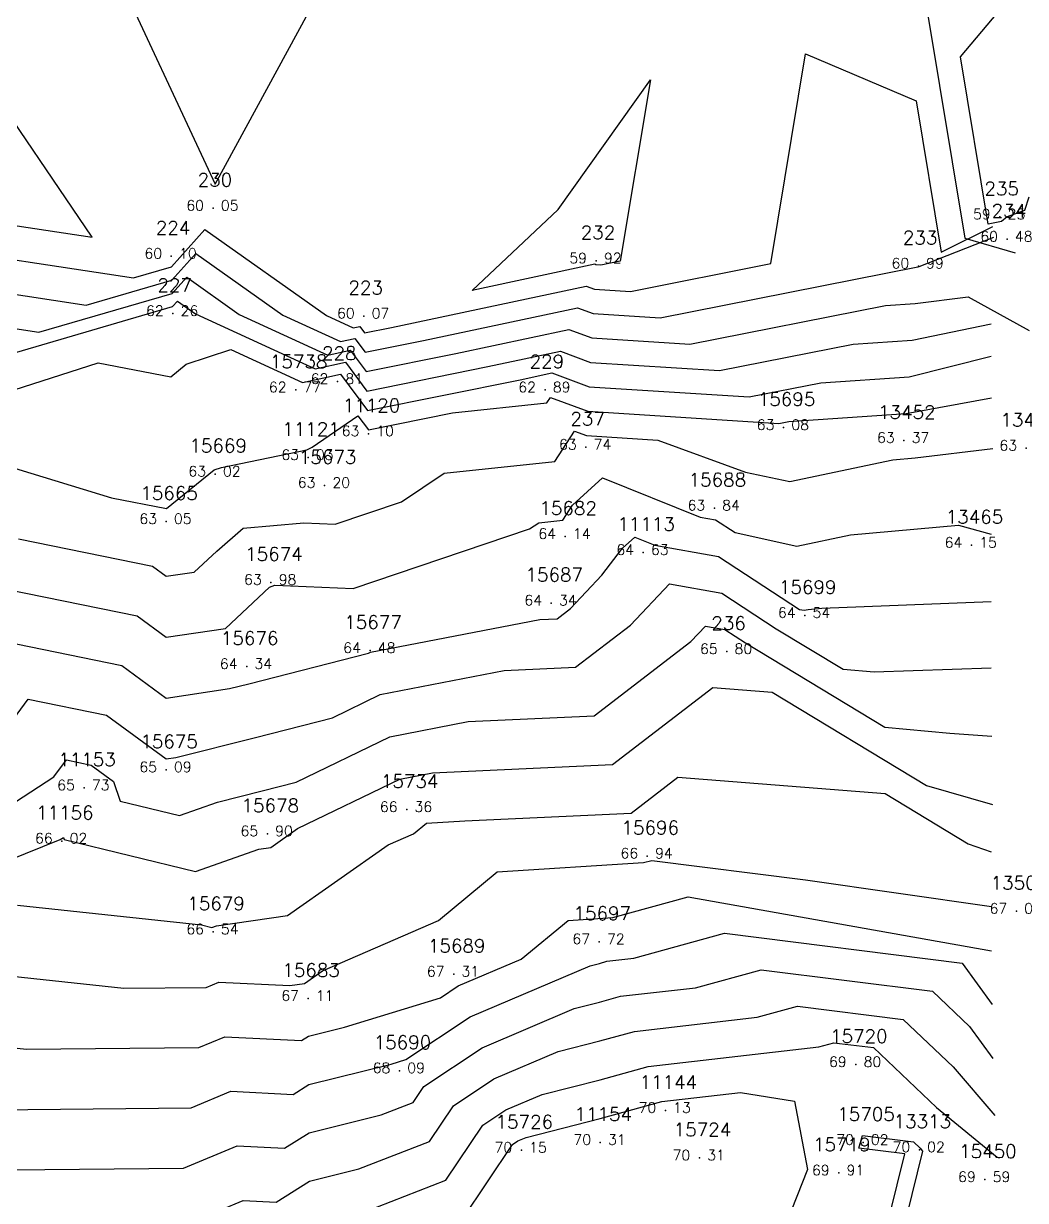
# Model space of a CAD drawing. Header units: millimetres. Extents: x 1412565 to 1412813, y 4931476 to 4931699.
# Drawn here: x 1412728.21 to 1412747.62, y 4931550.35 to 4931573.15 of the extents above; entities that cross this region are included whole.
import ezdxf
from ezdxf.enums import TextEntityAlignment as Align

# ---------------------------------------------------------------- set-up
doc = ezdxf.new("R2010")
doc.units = ezdxf.units.MM
for name, color, linetype in [('CIVIL', 50, 'Continuous'), ('CIVIL-DRAW', 80, 'Continuous'), ('CIVIL-NONAME', 130, 'Continuous'), ('CIVIL-TEXT', 240, 'Continuous'), ('CIVIL-Z', 50, 'Continuous'), ('Tcontours0', 7, 'Continuous'), ('Tcontours1', 7, 'Continuous'), ('Tcontours2', 7, 'Continuous')]:
    doc.layers.add(name, color=color, linetype=linetype)
doc.styles.add('CIVILCADMAIN', font='TXT.SHX')
doc.styles.get("Standard").update_dxf_attribs({"font": 'arial.ttf'})

# ---------------------------------------------------------------- blocks, each defined once
blk = doc.blocks.new('CIVIL-ZZ')
at = {"layer": 'CIVIL-DRAW'}
blk.add_point((0, 0), dxfattribs=at)
at = {"layer": 'CIVIL-NONAME'}
blk.add_attdef('NAME', text='', height=1.8, dxfattribs=at).set_placement((0, 2.1), align=Align.CENTER)
at = {"layer": 'CIVIL-TEXT', "flags": 8}
blk.add_attdef('TEXT', text='', height=2, dxfattribs=at).set_placement((0.2, -3.3), align=Align.CENTER)
at = {"layer": 'CIVIL-Z'}
blk.add_attdef('Z1', text='', height=1.6, dxfattribs=at).set_placement((-0.75, -0.225), align=Align.RIGHT)
blk.add_attdef('Z2', (0.75, -0.225), '', height=1.6, dxfattribs=at)

msp = doc.modelspace()

# ---------------------------------------------------------------- linework, layer by layer
at = {"layer": 'Tcontours0'}
for points, elevation in [([(1412745.457, 4931574.914), (1412746.439, 4931568.991), (1412747.417, 4931568.703)], 60), ([(1412729.836, 4931574.511), (1412731.917, 4931570.038), (1412734.32, 4931574.46)], 60), ([(1412708.97, 4931568.803), (1412709.627, 4931568.531), (1412711.452, 4931565.723), (1412712.283, 4931567.823), (1412712.282, 4931567.831), (1412713.602, 4931568.248), (1412719.813, 4931568.12), (1412720.193, 4931568.505), (1412720.514, 4931568.497), (1412721.46, 4931568.89), (1412724.521, 4931569.821), (1412725.383, 4931569.735), (1412725.729, 4931569.586), (1412729.537, 4931569.007), (1412727.37, 4931572.197), (1412725.429, 4931573.971), (1412724.82, 4931571.313), (1412725.21, 4931574.067)], 60), ([(1412736.9, 4931567.979), (1412738.563, 4931569.546), (1412740.349, 4931572.056), (1412739.767, 4931568.543), (1412739.392, 4931568.468), (1412739.296, 4931568.474), (1412739.273, 4931568.483), (1412736.9, 4931567.979)], 60), ([(1412727.53, 4931559.02), (1412728.298, 4931560.056), (1412729.813, 4931559.746), (1412730.97, 4931558.902), (1412731.157, 4931558.93), (1412732.699, 4931559.319), (1412734.191, 4931559.7), (1412735.116, 4931560.148), (1412737.515, 4931560.613), (1412738.902, 4931560.676), (1412739.967, 4931561.495), (1412740.722, 4931562.293), (1412741.732, 4931562.115), (1412742.789, 4931561.424), (1412744.083, 4931560.642), (1412744.685, 4931560.586), (1412746.952, 4931560.663)], 65), ([(1412736.708, 4931549.987), (1412737.678, 4931551.432), (1412737.781, 4931551.5), (1412737.943, 4931551.569), (1412739.378, 4931551.936), (1412740.571, 4931552.266), (1412742.094, 4931552.441), (1412743.142, 4931552.27), (1412743.393, 4931550.945), (1412742.677, 4931549.134)], 70), ([(1412744.826, 4931549.424), (1412745.276, 4931551.248), (1412744.385, 4931551.363), (1412744.457, 4931551.607), (1412745.448, 4931551.48), (1412745.573, 4931551.361), (1412745.619, 4931551.303), (1412745.095, 4931549.177)], 70)]:
    msp.add_lwpolyline(points, dxfattribs=dict(at, elevation=elevation))
at = {"layer": 'Tcontours1'}
for points, elevation in [([(1412726.419, 4931568.15), (1412729.421, 4931567.693), (1412731.083, 4931568.177), (1412731.545, 4931568.693), (1412733.229, 4931567.501), (1412734.345, 4931566.987), (1412734.627, 4931567.049), (1412734.828, 4931566.78), (1412735.958, 4931567.008), (1412738.94, 4931567.641), (1412739.243, 4931567.529), (1412740.541, 4931567.446), (1412745.528, 4931568.435), (1412745.539, 4931568.436), (1412745.559, 4931568.438), (1412747, 4931569.006)], 61), ([(1412727.588, 4931566.64), (1412731.096, 4931567.664), (1412731.192, 4931567.77), (1412731.539, 4931567.524), (1412733.856, 4931566.458), (1412734.441, 4931566.585), (1412734.857, 4931566.028), (1412737.202, 4931566.501), (1412738.607, 4931566.799), (1412739.191, 4931566.584), (1412741.689, 4931566.424), (1412744.279, 4931566.937), (1412745.421, 4931567.016), (1412746.953, 4931567.332)], 62), ([(1412727.246, 4931564.775), (1412729.911, 4931563.959), (1412730.978, 4931563.755), (1412731.898, 4931564.502), (1412732.045, 4931564.55), (1412733.692, 4931564.891), (1412733.798, 4931564.94), (1412734.683, 4931565.548), (1412734.887, 4931565.275), (1412736.519, 4931565.605), (1412738.344, 4931565.8), (1412738.412, 4931565.906), (1412739.139, 4931565.639), (1412742.838, 4931565.402), (1412743.03, 4931565.44), (1412745.304, 4931565.595), (1412746.957, 4931565.897)], 63), ([(1412726.816, 4931562.406), (1412730.406, 4931561.671), (1412730.97, 4931561.26), (1412732.119, 4931561.431), (1412732.974, 4931562.229), (1412733.077, 4931562.267), (1412734.59, 4931562.2), (1412738.006, 4931563.357), (1412738.187, 4931563.478), (1412738.656, 4931563.528), (1412738.84, 4931563.816), (1412739.424, 4931564.344), (1412741.311, 4931563.586), (1412741.61, 4931563.533), (1412741.99, 4931563.285), (1412743.188, 4931563.026), (1412744.226, 4931563.245), (1412746.318, 4931563.43), (1412746.953, 4931563.258)], 64), ([(1412723.845, 4931555.296), (1412728.915, 4931557.339), (1412728.98, 4931557.381), (1412728.993, 4931557.34), (1412731.541, 4931556.719), (1412732.766, 4931557.153), (1412732.995, 4931557.186), (1412733.517, 4931557.552), (1412735.494, 4931558.51), (1412736.129, 4931558.633), (1412739.618, 4931558.792), (1412741.56, 4931560.285), (1412742.707, 4931560.194), (1412745.697, 4931558.386), (1412746.975, 4931558.018)], 66), ([(1412709.039, 4931552.15), (1412709.677, 4931552.23), (1412711.771, 4931551.647), (1412713.423, 4931551.513), (1412716.37, 4931552.028), (1412717.292, 4931552.013), (1412717.565, 4931552.051), (1412718.141, 4931552.139), (1412721.591, 4931552.774), (1412723.008, 4931552.828), (1412723.417, 4931553.161), (1412727.2, 4931554.779), (1412730.149, 4931554.46), (1412731.746, 4931554.476), (1412731.989, 4931554.577), (1412733.365, 4931554.509), (1412733.648, 4931554.55), (1412734, 4931554.797), (1412736.243, 4931555.771), (1412737.385, 4931556.715), (1412740.218, 4931556.892), (1412740.375, 4931556.935), (1412743.354, 4931556.561), (1412746.957, 4931556.041)], 67), ([(1412718.55, 4931550.053), (1412720.982, 4931550.426), (1412722.415, 4931550.69), (1412723.003, 4931550.712), (1412724.171, 4931551.664), (1412725.415, 4931552.196), (1412726.384, 4931552.091), (1412731.455, 4931552.141), (1412732.226, 4931552.463), (1412733.428, 4931552.403), (1412733.732, 4931552.593), (1412735.327, 4931552.989), (1412735.611, 4931553.076), (1412736.858, 4931553.902), (1412739.186, 4931554.894), (1412739.362, 4931554.939), (1412739.509, 4931554.98), (1412740.029, 4931555.04), (1412741.787, 4931555.523), (1412746.388, 4931554.945), (1412746.97, 4931554.143)], 68), ([(1412731.164, 4931549.805), (1412732.462, 4931550.349), (1412733.1, 4931550.317), (1412733.745, 4931550.721), (1412734.703, 4931550.958), (1412736.071, 4931551.491), (1412736.533, 4931552.18), (1412737.32, 4931552.701), (1412738.565, 4931553.232), (1412739.37, 4931553.438), (1412740.04, 4931553.623), (1412742.418, 4931553.895), (1412743.2, 4931554.11), (1412745.245, 4931553.854), (1412746.212, 4931552.933), (1412747.021, 4931551.991)], 69)]:
    msp.add_lwpolyline(points, dxfattribs=dict(at, elevation=elevation))
at = {"layer": 'Tcontours2'}
for points, elevation in [([(1412746.356, 4931572.5), (1412747.596, 4931573.98)], 59.5), ([(1412726.074, 4931568.868), (1412730.337, 4931568.219), (1412731.076, 4931568.434), (1412731.721, 4931569.155), (1412734.074, 4931567.49), (1412734.59, 4931567.252), (1412734.72, 4931567.281), (1412734.813, 4931567.156), (1412735.335, 4931567.262), (1412739.107, 4931568.062), (1412739.27, 4931568.002), (1412739.966, 4931567.957), (1412742.682, 4931568.496), (1412743.357, 4931572.561), (1412745.499, 4931571.649), (1412745.985, 4931568.718), (1412746.982, 4931569.215)], 60.5), ([(1412747.679, 4931569.785), (1412747.596, 4931569.528), (1412747.261, 4931569.401), (1412747.148, 4931569.313), (1412746.893, 4931569.264), (1412746.356, 4931572.5)], 59.5), ([(1412726.764, 4931567.431), (1412728.504, 4931567.166), (1412731.089, 4931567.921), (1412731.368, 4931568.232), (1412732.384, 4931567.513), (1412734.101, 4931566.723), (1412734.534, 4931566.817), (1412734.842, 4931566.404), (1412736.58, 4931566.755), (1412738.773, 4931567.22), (1412739.217, 4931567.057), (1412741.115, 4931566.935), (1412744.903, 4931567.686), (1412745.48, 4931567.726), (1412746.503, 4931567.851), (1412747.688, 4931567.204)], 61.5), ([(1412727.298, 4931565.82), (1412729.656, 4931566.574), (1412731.061, 4931566.306), (1412731.359, 4931566.548), (1412732.22, 4931566.834), (1412733.612, 4931566.193), (1412734.348, 4931566.354), (1412734.872, 4931565.651), (1412737.825, 4931566.248), (1412738.44, 4931566.378), (1412739.165, 4931566.112), (1412742.264, 4931565.913), (1412743.654, 4931566.189), (1412745.362, 4931566.306), (1412746.953, 4931566.701)], 62.5), ([(1412728.112, 4931563.164), (1412730.703, 4931562.634), (1412730.97, 4931562.439), (1412731.514, 4931562.52), (1412731.952, 4931562.929), (1412732.46, 4931563.37), (1412733.64, 4931563.477), (1412734.246, 4931563.45), (1412735.527, 4931563.884), (1412736.355, 4931564.435), (1412738.5, 4931564.664), (1412738.877, 4931565.253), (1412739.113, 4931565.167), (1412740.493, 4931565.078), (1412742.189, 4931564.458), (1412743.048, 4931564.273), (1412745.047, 4931564.693), (1412745.478, 4931564.732), (1412746.984, 4931564.917)], 63.5), ([(1412727.557, 4931561.231), (1412730.11, 4931560.708), (1412730.97, 4931560.081), (1412732.197, 4931560.263), (1412732.571, 4931560.358), (1412734.892, 4931560.95), (1412734.928, 4931560.967), (1412738.208, 4931561.603), (1412738.544, 4931561.618), (1412738.803, 4931561.817), (1412739.412, 4931562.461), (1412739.809, 4931562.982), (1412740.048, 4931563.198), (1412740.437, 4931563.042), (1412741.671, 4931562.824), (1412743.24, 4931561.799), (1412743.329, 4931561.78), (1412743.406, 4931561.796), (1412743.671, 4931561.819), (1412746.95, 4931561.95)], 64.5), ([(1412728.05, 4931558.067), (1412728.797, 4931558.554), (1412729.039, 4931558.881), (1412729.516, 4931558.783), (1412729.951, 4931558.466), (1412730.079, 4931558.082), (1412731.227, 4931557.802), (1412731.962, 4931558.062), (1412732.827, 4931558.281), (1412733.491, 4931558.45), (1412735.305, 4931559.329), (1412736.822, 4931559.623), (1412739.26, 4931559.734), (1412741.131, 4931561.173), (1412741.415, 4931561.472), (1412741.793, 4931561.406), (1412742.19, 4931561.147), (1412744.89, 4931559.514), (1412746.147, 4931559.397), (1412746.963, 4931559.342)], 65.5), ([(1412728.093, 4931556.07), (1412731.655, 4931555.685), (1412731.855, 4931555.637), (1412731.946, 4931555.669), (1412733.322, 4931555.868), (1412735.273, 4931557.237), (1412735.764, 4931557.45), (1412736.014, 4931557.656), (1412736.755, 4931557.703), (1412739.975, 4931557.849), (1412740.884, 4931558.548), (1412744.898, 4931558.229), (1412746.504, 4931557.258), (1412746.95, 4931557.098)], 66.5), ([(1412726.308, 4931553.487), (1412728.266, 4931553.276), (1412731.6, 4931553.308), (1412732.107, 4931553.52), (1412733.592, 4931553.446), (1412733.725, 4931553.53), (1412734.424, 4931553.703), (1412736.284, 4931554.274), (1412736.628, 4931554.502), (1412737.847, 4931555.022), (1412738.757, 4931555.774), (1412739.622, 4931555.828), (1412741.081, 4931556.229), (1412746.957, 4931555.185)], 67.5), ([(1412723.001, 4931549.654), (1412724.47, 4931550.852), (1412724.541, 4931550.907), (1412724.554, 4931550.905), (1412724.577, 4931550.907), (1412731.309, 4931550.973), (1412732.344, 4931551.406), (1412733.264, 4931551.36), (1412733.739, 4931551.657), (1412735.135, 4931552.003), (1412735.752, 4931552.243), (1412735.96, 4931552.553), (1412737.089, 4931553.301), (1412738.875, 4931554.063), (1412739.366, 4931554.188), (1412739.774, 4931554.302), (1412741.224, 4931554.468), (1412742.494, 4931554.816), (1412745.816, 4931554.399), (1412746.532, 4931553.719), (1412746.983, 4931553.097)], 68.5), ([(1412734.27, 4931549.913), (1412736.389, 4931550.739), (1412737.105, 4931551.806), (1412737.55, 4931552.1), (1412738.254, 4931552.401), (1412739.374, 4931552.687), (1412740.305, 4931552.945), (1412743.613, 4931553.323), (1412743.906, 4931553.404), (1412744.673, 4931553.308), (1412745.893, 4931552.147), (1412747.067, 4931551.186)], 69.5)]:
    msp.add_lwpolyline(points, dxfattribs=dict(at, elevation=elevation))

# ---------------------------------------------------------------- block references
at = {"layer": 'CIVIL'}
ref = msp.add_blockref('CIVIL-ZZ', (1412731.88, 4931569.57, 60.05), dxfattribs=dict(at, xscale=0.2, yscale=0.2))
ref.add_attrib('Z2', '05', (1412732.03, 4931569.525), dxfattribs={"layer": 'CIVIL-Z', "height": 0.2, "style": 'CIVILCADMAIN'})
ref.add_attrib('Z1', '60', (1412731.36, 4931569.525), dxfattribs={"layer": 'CIVIL-Z', "height": 0.2, "style": 'CIVILCADMAIN'})
ref.add_attrib('NAME', '230', (1412731.58, 4931569.99), dxfattribs={"layer": 'CIVIL-NONAME', "height": 0.26, "style": 'CIVILCADMAIN'})
ref = msp.add_blockref('CIVIL-ZZ', (1412747.12, 4931569.4, 59.25), dxfattribs=dict(at, xscale=0.2, yscale=0.2))
ref.add_attrib('Z2', '25', (1412747.27, 4931569.355), dxfattribs={"layer": 'CIVIL-Z', "height": 0.2, "style": 'CIVILCADMAIN'})
ref.add_attrib('Z1', '59', (1412746.6, 4931569.355), dxfattribs={"layer": 'CIVIL-Z', "height": 0.2, "style": 'CIVILCADMAIN'})
ref.add_attrib('NAME', '235', (1412746.82, 4931569.82), dxfattribs={"layer": 'CIVIL-NONAME', "height": 0.26, "style": 'CIVILCADMAIN'})
ref = msp.add_blockref('CIVIL-ZZ', (1412747.26, 4931568.97, 60.48), dxfattribs=dict(at, xscale=0.2, yscale=0.2))
ref.add_attrib('Z2', '48', (1412747.41, 4931568.925), dxfattribs={"layer": 'CIVIL-Z', "height": 0.2, "style": 'CIVILCADMAIN'})
ref.add_attrib('Z1', '60', (1412746.74, 4931568.925), dxfattribs={"layer": 'CIVIL-Z', "height": 0.2, "style": 'CIVILCADMAIN'})
ref.add_attrib('NAME', '234', (1412746.96, 4931569.39), dxfattribs={"layer": 'CIVIL-NONAME', "height": 0.26, "style": 'CIVILCADMAIN'})
ref = msp.add_blockref('CIVIL-ZZ', (1412731.07, 4931568.64, 60.1), dxfattribs=dict(at, xscale=0.2, yscale=0.2))
ref.add_attrib('Z2', '10', (1412731.22, 4931568.595), dxfattribs={"layer": 'CIVIL-Z', "height": 0.2, "style": 'CIVILCADMAIN'})
ref.add_attrib('Z1', '60', (1412730.55, 4931568.595), dxfattribs={"layer": 'CIVIL-Z', "height": 0.2, "style": 'CIVILCADMAIN'})
ref.add_attrib('NAME', '224', (1412730.77, 4931569.06), dxfattribs={"layer": 'CIVIL-NONAME', "height": 0.26, "style": 'CIVILCADMAIN'})
ref = msp.add_blockref('CIVIL-ZZ', (1412739.3, 4931568.55, 59.92), dxfattribs=dict(at, xscale=0.2, yscale=0.2))
ref.add_attrib('Z2', '92', (1412739.45, 4931568.505), dxfattribs={"layer": 'CIVIL-Z', "height": 0.2, "style": 'CIVILCADMAIN'})
ref.add_attrib('Z1', '59', (1412738.78, 4931568.505), dxfattribs={"layer": 'CIVIL-Z', "height": 0.2, "style": 'CIVILCADMAIN'})
ref.add_attrib('NAME', '232', (1412739, 4931568.97), dxfattribs={"layer": 'CIVIL-NONAME', "height": 0.26, "style": 'CIVILCADMAIN'})
ref = msp.add_blockref('CIVIL-ZZ', (1412745.54, 4931568.45, 60.99), dxfattribs=dict(at, xscale=0.2, yscale=0.2))
ref.add_attrib('Z2', '99', (1412745.69, 4931568.405), dxfattribs={"layer": 'CIVIL-Z', "height": 0.2, "style": 'CIVILCADMAIN'})
ref.add_attrib('Z1', '60', (1412745.02, 4931568.405), dxfattribs={"layer": 'CIVIL-Z', "height": 0.2, "style": 'CIVILCADMAIN'})
ref.add_attrib('NAME', '233', (1412745.24, 4931568.87), dxfattribs={"layer": 'CIVIL-NONAME', "height": 0.26, "style": 'CIVILCADMAIN'})
ref = msp.add_blockref('CIVIL-ZZ', (1412731.1, 4931567.53, 62.26), dxfattribs=dict(at, xscale=0.2, yscale=0.2))
ref.add_attrib('Z2', '26', (1412731.25, 4931567.485), dxfattribs={"layer": 'CIVIL-Z', "height": 0.2, "style": 'CIVILCADMAIN'})
ref.add_attrib('Z1', '62', (1412730.58, 4931567.485), dxfattribs={"layer": 'CIVIL-Z', "height": 0.2, "style": 'CIVILCADMAIN'})
ref.add_attrib('NAME', '227', (1412730.8, 4931567.95), dxfattribs={"layer": 'CIVIL-NONAME', "height": 0.26, "style": 'CIVILCADMAIN'})
ref = msp.add_blockref('CIVIL-ZZ', (1412734.8, 4931567.48, 60.07), dxfattribs=dict(at, xscale=0.2, yscale=0.2))
ref.add_attrib('Z2', '07', (1412734.95, 4931567.435), dxfattribs={"layer": 'CIVIL-Z', "height": 0.2, "style": 'CIVILCADMAIN'})
ref.add_attrib('Z1', '60', (1412734.28, 4931567.435), dxfattribs={"layer": 'CIVIL-Z', "height": 0.2, "style": 'CIVILCADMAIN'})
ref.add_attrib('NAME', '223', (1412734.5, 4931567.9), dxfattribs={"layer": 'CIVIL-NONAME', "height": 0.26, "style": 'CIVILCADMAIN'})
ref = msp.add_blockref('CIVIL-ZZ', (1412734.29, 4931566.21, 62.81), dxfattribs=dict(at, xscale=0.2, yscale=0.2))
ref.add_attrib('Z2', '81', (1412734.44, 4931566.165), dxfattribs={"layer": 'CIVIL-Z', "height": 0.2, "style": 'CIVILCADMAIN'})
ref.add_attrib('Z1', '62', (1412733.77, 4931566.165), dxfattribs={"layer": 'CIVIL-Z', "height": 0.2, "style": 'CIVILCADMAIN'})
ref.add_attrib('NAME', '228', (1412733.99, 4931566.63), dxfattribs={"layer": 'CIVIL-NONAME', "height": 0.26, "style": 'CIVILCADMAIN'})
ref = msp.add_blockref('CIVIL-ZZ', (1412733.48, 4931566.05, 62.77), dxfattribs=dict(at, xscale=0.2, yscale=0.2))
ref.add_attrib('Z2', '77', (1412733.63, 4931566.005), dxfattribs={"layer": 'CIVIL-Z', "height": 0.2, "style": 'CIVILCADMAIN'})
ref.add_attrib('Z1', '62', (1412732.96, 4931566.005), dxfattribs={"layer": 'CIVIL-Z', "height": 0.2, "style": 'CIVILCADMAIN'})
ref.add_attrib('NAME', '15738', (1412732.98, 4931566.47), dxfattribs={"layer": 'CIVIL-NONAME', "height": 0.26, "style": 'CIVILCADMAIN'})
ref = msp.add_blockref('CIVIL-ZZ', (1412738.31, 4931566.05, 62.89), dxfattribs=dict(at, xscale=0.2, yscale=0.2))
ref.add_attrib('Z2', '89', (1412738.46, 4931566.005), dxfattribs={"layer": 'CIVIL-Z', "height": 0.2, "style": 'CIVILCADMAIN'})
ref.add_attrib('Z1', '62', (1412737.79, 4931566.005), dxfattribs={"layer": 'CIVIL-Z', "height": 0.2, "style": 'CIVILCADMAIN'})
ref.add_attrib('NAME', '229', (1412738.01, 4931566.47), dxfattribs={"layer": 'CIVIL-NONAME', "height": 0.26, "style": 'CIVILCADMAIN'})
ref = msp.add_blockref('CIVIL-ZZ', (1412742.93, 4931565.32, 63.08), dxfattribs=dict(at, xscale=0.2, yscale=0.2))
ref.add_attrib('Z2', '08', (1412743.08, 4931565.275), dxfattribs={"layer": 'CIVIL-Z', "height": 0.2, "style": 'CIVILCADMAIN'})
ref.add_attrib('Z1', '63', (1412742.41, 4931565.275), dxfattribs={"layer": 'CIVIL-Z', "height": 0.2, "style": 'CIVILCADMAIN'})
ref.add_attrib('NAME', '15695', (1412742.43, 4931565.74), dxfattribs={"layer": 'CIVIL-NONAME', "height": 0.26, "style": 'CIVILCADMAIN'})
ref = msp.add_blockref('CIVIL-ZZ', (1412734.89, 4931565.2, 63.1), dxfattribs=dict(at, xscale=0.2, yscale=0.2))
ref.add_attrib('Z2', '10', (1412735.04, 4931565.155), dxfattribs={"layer": 'CIVIL-Z', "height": 0.2, "style": 'CIVILCADMAIN'})
ref.add_attrib('Z1', '63', (1412734.37, 4931565.155), dxfattribs={"layer": 'CIVIL-Z', "height": 0.2, "style": 'CIVILCADMAIN'})
ref.add_attrib('NAME', '11120', (1412734.39, 4931565.62), dxfattribs={"layer": 'CIVIL-NONAME', "height": 0.26, "style": 'CIVILCADMAIN'})
ref = msp.add_blockref('CIVIL-ZZ', (1412745.26, 4931565.07, 63.37), dxfattribs=dict(at, xscale=0.2, yscale=0.2))
ref.add_attrib('Z2', '37', (1412745.41, 4931565.025), dxfattribs={"layer": 'CIVIL-Z', "height": 0.2, "style": 'CIVILCADMAIN'})
ref.add_attrib('Z1', '63', (1412744.74, 4931565.025), dxfattribs={"layer": 'CIVIL-Z', "height": 0.2, "style": 'CIVILCADMAIN'})
ref.add_attrib('NAME', '13452', (1412744.76, 4931565.49), dxfattribs={"layer": 'CIVIL-NONAME', "height": 0.26, "style": 'CIVILCADMAIN'})
ref = msp.add_blockref('CIVIL-ZZ', (1412739.1, 4931564.94, 63.74), dxfattribs=dict(at, xscale=0.2, yscale=0.2))
ref.add_attrib('Z2', '74', (1412739.25, 4931564.895), dxfattribs={"layer": 'CIVIL-Z', "height": 0.2, "style": 'CIVILCADMAIN'})
ref.add_attrib('Z1', '63', (1412738.58, 4931564.895), dxfattribs={"layer": 'CIVIL-Z', "height": 0.2, "style": 'CIVILCADMAIN'})
ref.add_attrib('NAME', '237', (1412738.8, 4931565.36), dxfattribs={"layer": 'CIVIL-NONAME', "height": 0.26, "style": 'CIVILCADMAIN'})
ref = msp.add_blockref('CIVIL-ZZ', (1412747.63, 4931564.92, 63.44), dxfattribs=dict(at, xscale=0.2, yscale=0.2))
ref.add_attrib('Z2', '44', (1412747.78, 4931564.875), dxfattribs={"layer": 'CIVIL-Z', "height": 0.2, "style": 'CIVILCADMAIN'})
ref.add_attrib('Z1', '63', (1412747.11, 4931564.875), dxfattribs={"layer": 'CIVIL-Z', "height": 0.2, "style": 'CIVILCADMAIN'})
ref.add_attrib('NAME', '13466', (1412747.13, 4931565.34), dxfattribs={"layer": 'CIVIL-NONAME', "height": 0.26, "style": 'CIVILCADMAIN'})
ref = msp.add_blockref('CIVIL-ZZ', (1412733.72, 4931564.74, 63.03), dxfattribs=dict(at, xscale=0.2, yscale=0.2))
ref.add_attrib('Z2', '03', (1412733.87, 4931564.695), dxfattribs={"layer": 'CIVIL-Z', "height": 0.2, "style": 'CIVILCADMAIN'})
ref.add_attrib('Z1', '63', (1412733.2, 4931564.695), dxfattribs={"layer": 'CIVIL-Z', "height": 0.2, "style": 'CIVILCADMAIN'})
ref.add_attrib('NAME', '11121', (1412733.22, 4931565.16), dxfattribs={"layer": 'CIVIL-NONAME', "height": 0.26, "style": 'CIVILCADMAIN'})
ref = msp.add_blockref('CIVIL-ZZ', (1412731.92, 4931564.42, 63.02), dxfattribs=dict(at, xscale=0.2, yscale=0.2))
ref.add_attrib('Z2', '02', (1412732.07, 4931564.375), dxfattribs={"layer": 'CIVIL-Z', "height": 0.2, "style": 'CIVILCADMAIN'})
ref.add_attrib('Z1', '63', (1412731.4, 4931564.375), dxfattribs={"layer": 'CIVIL-Z', "height": 0.2, "style": 'CIVILCADMAIN'})
ref.add_attrib('NAME', '15669', (1412731.42, 4931564.84), dxfattribs={"layer": 'CIVIL-NONAME', "height": 0.26, "style": 'CIVILCADMAIN'})
ref = msp.add_blockref('CIVIL-ZZ', (1412734.04, 4931564.2, 63.2), dxfattribs=dict(at, xscale=0.2, yscale=0.2))
ref.add_attrib('Z2', '20', (1412734.19, 4931564.155), dxfattribs={"layer": 'CIVIL-Z', "height": 0.2, "style": 'CIVILCADMAIN'})
ref.add_attrib('Z1', '63', (1412733.52, 4931564.155), dxfattribs={"layer": 'CIVIL-Z', "height": 0.2, "style": 'CIVILCADMAIN'})
ref.add_attrib('NAME', '15673', (1412733.54, 4931564.62), dxfattribs={"layer": 'CIVIL-NONAME', "height": 0.26, "style": 'CIVILCADMAIN'})
ref = msp.add_blockref('CIVIL-ZZ', (1412741.59, 4931563.76, 63.84), dxfattribs=dict(at, xscale=0.2, yscale=0.2))
ref.add_attrib('Z2', '84', (1412741.74, 4931563.715), dxfattribs={"layer": 'CIVIL-Z', "height": 0.2, "style": 'CIVILCADMAIN'})
ref.add_attrib('Z1', '63', (1412741.07, 4931563.715), dxfattribs={"layer": 'CIVIL-Z', "height": 0.2, "style": 'CIVILCADMAIN'})
ref.add_attrib('NAME', '15688', (1412741.09, 4931564.18), dxfattribs={"layer": 'CIVIL-NONAME', "height": 0.26, "style": 'CIVILCADMAIN'})
ref = msp.add_blockref('CIVIL-ZZ', (1412730.97, 4931563.5, 63.05), dxfattribs=dict(at, xscale=0.2, yscale=0.2))
ref.add_attrib('Z2', '05', (1412731.12, 4931563.455), dxfattribs={"layer": 'CIVIL-Z', "height": 0.2, "style": 'CIVILCADMAIN'})
ref.add_attrib('Z1', '63', (1412730.45, 4931563.455), dxfattribs={"layer": 'CIVIL-Z', "height": 0.2, "style": 'CIVILCADMAIN'})
ref.add_attrib('NAME', '15665', (1412730.47, 4931563.92), dxfattribs={"layer": 'CIVIL-NONAME', "height": 0.26, "style": 'CIVILCADMAIN'})
ref = msp.add_blockref('CIVIL-ZZ', (1412738.7, 4931563.21, 64.14), dxfattribs=dict(at, xscale=0.2, yscale=0.2))
ref.add_attrib('Z2', '14', (1412738.85, 4931563.165), dxfattribs={"layer": 'CIVIL-Z', "height": 0.2, "style": 'CIVILCADMAIN'})
ref.add_attrib('Z1', '64', (1412738.18, 4931563.165), dxfattribs={"layer": 'CIVIL-Z', "height": 0.2, "style": 'CIVILCADMAIN'})
ref.add_attrib('NAME', '15682', (1412738.2, 4931563.63), dxfattribs={"layer": 'CIVIL-NONAME', "height": 0.26, "style": 'CIVILCADMAIN'})
ref = msp.add_blockref('CIVIL-ZZ', (1412746.57, 4931563.04, 64.15), dxfattribs=dict(at, xscale=0.2, yscale=0.2))
ref.add_attrib('Z2', '15', (1412746.72, 4931562.995), dxfattribs={"layer": 'CIVIL-Z', "height": 0.2, "style": 'CIVILCADMAIN'})
ref.add_attrib('Z1', '64', (1412746.05, 4931562.995), dxfattribs={"layer": 'CIVIL-Z', "height": 0.2, "style": 'CIVILCADMAIN'})
ref.add_attrib('NAME', '13465', (1412746.07, 4931563.46), dxfattribs={"layer": 'CIVIL-NONAME', "height": 0.26, "style": 'CIVILCADMAIN'})
ref = msp.add_blockref('CIVIL-ZZ', (1412740.21, 4931562.9, 64.63), dxfattribs=dict(at, xscale=0.2, yscale=0.2))
ref.add_attrib('Z2', '63', (1412740.36, 4931562.855), dxfattribs={"layer": 'CIVIL-Z', "height": 0.2, "style": 'CIVILCADMAIN'})
ref.add_attrib('Z1', '64', (1412739.69, 4931562.855), dxfattribs={"layer": 'CIVIL-Z', "height": 0.2, "style": 'CIVILCADMAIN'})
ref.add_attrib('NAME', '11113', (1412739.71, 4931563.32), dxfattribs={"layer": 'CIVIL-NONAME', "height": 0.26, "style": 'CIVILCADMAIN'})
ref = msp.add_blockref('CIVIL-ZZ', (1412733, 4931562.32, 63.98), dxfattribs=dict(at, xscale=0.2, yscale=0.2))
ref.add_attrib('Z2', '98', (1412733.15, 4931562.275), dxfattribs={"layer": 'CIVIL-Z', "height": 0.2, "style": 'CIVILCADMAIN'})
ref.add_attrib('Z1', '63', (1412732.48, 4931562.275), dxfattribs={"layer": 'CIVIL-Z', "height": 0.2, "style": 'CIVILCADMAIN'})
ref.add_attrib('NAME', '15674', (1412732.5, 4931562.74), dxfattribs={"layer": 'CIVIL-NONAME', "height": 0.26, "style": 'CIVILCADMAIN'})
ref = msp.add_blockref('CIVIL-ZZ', (1412738.43, 4931561.92, 64.34), dxfattribs=dict(at, xscale=0.2, yscale=0.2))
ref.add_attrib('Z2', '34', (1412738.58, 4931561.875), dxfattribs={"layer": 'CIVIL-Z', "height": 0.2, "style": 'CIVILCADMAIN'})
ref.add_attrib('Z1', '64', (1412737.91, 4931561.875), dxfattribs={"layer": 'CIVIL-Z', "height": 0.2, "style": 'CIVILCADMAIN'})
ref.add_attrib('NAME', '15687', (1412737.93, 4931562.34), dxfattribs={"layer": 'CIVIL-NONAME', "height": 0.26, "style": 'CIVILCADMAIN'})
ref = msp.add_blockref('CIVIL-ZZ', (1412743.34, 4931561.68, 64.54), dxfattribs=dict(at, xscale=0.2, yscale=0.2))
ref.add_attrib('Z2', '54', (1412743.49, 4931561.635), dxfattribs={"layer": 'CIVIL-Z', "height": 0.2, "style": 'CIVILCADMAIN'})
ref.add_attrib('Z1', '64', (1412742.82, 4931561.635), dxfattribs={"layer": 'CIVIL-Z', "height": 0.2, "style": 'CIVILCADMAIN'})
ref.add_attrib('NAME', '15699', (1412742.84, 4931562.1), dxfattribs={"layer": 'CIVIL-NONAME', "height": 0.26, "style": 'CIVILCADMAIN'})
ref = msp.add_blockref('CIVIL-ZZ', (1412734.92, 4931561, 64.48), dxfattribs=dict(at, xscale=0.2, yscale=0.2))
ref.add_attrib('Z2', '48', (1412735.07, 4931560.955), dxfattribs={"layer": 'CIVIL-Z', "height": 0.2, "style": 'CIVILCADMAIN'})
ref.add_attrib('Z1', '64', (1412734.4, 4931560.955), dxfattribs={"layer": 'CIVIL-Z', "height": 0.2, "style": 'CIVILCADMAIN'})
ref.add_attrib('NAME', '15677', (1412734.42, 4931561.42), dxfattribs={"layer": 'CIVIL-NONAME', "height": 0.26, "style": 'CIVILCADMAIN'})
ref = msp.add_blockref('CIVIL-ZZ', (1412741.83, 4931560.98, 65.8), dxfattribs=dict(at, xscale=0.2, yscale=0.2))
ref.add_attrib('Z2', '80', (1412741.98, 4931560.935), dxfattribs={"layer": 'CIVIL-Z', "height": 0.2, "style": 'CIVILCADMAIN'})
ref.add_attrib('Z1', '65', (1412741.31, 4931560.935), dxfattribs={"layer": 'CIVIL-Z', "height": 0.2, "style": 'CIVILCADMAIN'})
ref.add_attrib('NAME', '236', (1412741.53, 4931561.4), dxfattribs={"layer": 'CIVIL-NONAME', "height": 0.26, "style": 'CIVILCADMAIN'})
ref = msp.add_blockref('CIVIL-ZZ', (1412732.53, 4931560.69, 64.34), dxfattribs=dict(at, xscale=0.2, yscale=0.2))
ref.add_attrib('Z2', '34', (1412732.68, 4931560.645), dxfattribs={"layer": 'CIVIL-Z', "height": 0.2, "style": 'CIVILCADMAIN'})
ref.add_attrib('Z1', '64', (1412732.01, 4931560.645), dxfattribs={"layer": 'CIVIL-Z', "height": 0.2, "style": 'CIVILCADMAIN'})
ref.add_attrib('NAME', '15676', (1412732.03, 4931561.11), dxfattribs={"layer": 'CIVIL-NONAME', "height": 0.26, "style": 'CIVILCADMAIN'})
ref = msp.add_blockref('CIVIL-ZZ', (1412730.97, 4931558.69, 65.09), dxfattribs=dict(at, xscale=0.2, yscale=0.2))
ref.add_attrib('Z2', '09', (1412731.12, 4931558.645), dxfattribs={"layer": 'CIVIL-Z', "height": 0.2, "style": 'CIVILCADMAIN'})
ref.add_attrib('Z1', '65', (1412730.45, 4931558.645), dxfattribs={"layer": 'CIVIL-Z', "height": 0.2, "style": 'CIVILCADMAIN'})
ref.add_attrib('NAME', '15675', (1412730.47, 4931559.11), dxfattribs={"layer": 'CIVIL-NONAME', "height": 0.26, "style": 'CIVILCADMAIN'})
ref = msp.add_blockref('CIVIL-ZZ', (1412729.38, 4931558.34, 65.73), dxfattribs=dict(at, xscale=0.2, yscale=0.2))
ref.add_attrib('Z2', '73', (1412729.53, 4931558.295), dxfattribs={"layer": 'CIVIL-Z', "height": 0.2, "style": 'CIVILCADMAIN'})
ref.add_attrib('Z1', '65', (1412728.86, 4931558.295), dxfattribs={"layer": 'CIVIL-Z', "height": 0.2, "style": 'CIVILCADMAIN'})
ref.add_attrib('NAME', '11153', (1412728.88, 4931558.76), dxfattribs={"layer": 'CIVIL-NONAME', "height": 0.26, "style": 'CIVILCADMAIN'})
ref = msp.add_blockref('CIVIL-ZZ', (1412735.63, 4931557.92, 66.36), dxfattribs=dict(at, xscale=0.2, yscale=0.2))
ref.add_attrib('Z2', '36', (1412735.78, 4931557.875), dxfattribs={"layer": 'CIVIL-Z', "height": 0.2, "style": 'CIVILCADMAIN'})
ref.add_attrib('Z1', '66', (1412735.11, 4931557.875), dxfattribs={"layer": 'CIVIL-Z', "height": 0.2, "style": 'CIVILCADMAIN'})
ref.add_attrib('NAME', '15734', (1412735.13, 4931558.34), dxfattribs={"layer": 'CIVIL-NONAME', "height": 0.26, "style": 'CIVILCADMAIN'})
ref = msp.add_blockref('CIVIL-ZZ', (1412728.95, 4931557.31, 66.02), dxfattribs=dict(at, xscale=0.2, yscale=0.2))
ref.add_attrib('Z2', '02', (1412729.1, 4931557.265), dxfattribs={"layer": 'CIVIL-Z', "height": 0.2, "style": 'CIVILCADMAIN'})
ref.add_attrib('Z1', '66', (1412728.43, 4931557.265), dxfattribs={"layer": 'CIVIL-Z', "height": 0.2, "style": 'CIVILCADMAIN'})
ref.add_attrib('NAME', '11156', (1412728.45, 4931557.73), dxfattribs={"layer": 'CIVIL-NONAME', "height": 0.26, "style": 'CIVILCADMAIN'})
ref = msp.add_blockref('CIVIL-ZZ', (1412732.93, 4931557.45, 65.9), dxfattribs=dict(at, xscale=0.2, yscale=0.2))
ref.add_attrib('Z2', '90', (1412733.08, 4931557.405), dxfattribs={"layer": 'CIVIL-Z', "height": 0.2, "style": 'CIVILCADMAIN'})
ref.add_attrib('Z1', '65', (1412732.41, 4931557.405), dxfattribs={"layer": 'CIVIL-Z', "height": 0.2, "style": 'CIVILCADMAIN'})
ref.add_attrib('NAME', '15678', (1412732.43, 4931557.87), dxfattribs={"layer": 'CIVIL-NONAME', "height": 0.26, "style": 'CIVILCADMAIN'})
ref = msp.add_blockref('CIVIL-ZZ', (1412740.29, 4931557.02, 66.94), dxfattribs=dict(at, xscale=0.2, yscale=0.2))
ref.add_attrib('Z2', '94', (1412740.44, 4931556.975), dxfattribs={"layer": 'CIVIL-Z', "height": 0.2, "style": 'CIVILCADMAIN'})
ref.add_attrib('Z1', '66', (1412739.77, 4931556.975), dxfattribs={"layer": 'CIVIL-Z', "height": 0.2, "style": 'CIVILCADMAIN'})
ref.add_attrib('NAME', '15696', (1412739.79, 4931557.44), dxfattribs={"layer": 'CIVIL-NONAME', "height": 0.26, "style": 'CIVILCADMAIN'})
ref = msp.add_blockref('CIVIL-ZZ', (1412747.44, 4931555.95, 67.08), dxfattribs=dict(at, xscale=0.2, yscale=0.2))
ref.add_attrib('Z2', '08', (1412747.59, 4931555.905), dxfattribs={"layer": 'CIVIL-Z', "height": 0.2, "style": 'CIVILCADMAIN'})
ref.add_attrib('Z1', '67', (1412746.92, 4931555.905), dxfattribs={"layer": 'CIVIL-Z', "height": 0.2, "style": 'CIVILCADMAIN'})
ref.add_attrib('NAME', '13507', (1412746.94, 4931556.37), dxfattribs={"layer": 'CIVIL-NONAME', "height": 0.26, "style": 'CIVILCADMAIN'})
ref = msp.add_blockref('CIVIL-ZZ', (1412731.88, 4931555.55, 66.54), dxfattribs=dict(at, xscale=0.2, yscale=0.2))
ref.add_attrib('Z2', '54', (1412732.03, 4931555.505), dxfattribs={"layer": 'CIVIL-Z', "height": 0.2, "style": 'CIVILCADMAIN'})
ref.add_attrib('Z1', '66', (1412731.36, 4931555.505), dxfattribs={"layer": 'CIVIL-Z', "height": 0.2, "style": 'CIVILCADMAIN'})
ref.add_attrib('NAME', '15679', (1412731.38, 4931555.97), dxfattribs={"layer": 'CIVIL-NONAME', "height": 0.26, "style": 'CIVILCADMAIN'})
ref = msp.add_blockref('CIVIL-ZZ', (1412739.36, 4931555.36, 67.72), dxfattribs=dict(at, xscale=0.2, yscale=0.2))
ref.add_attrib('Z2', '72', (1412739.51, 4931555.315), dxfattribs={"layer": 'CIVIL-Z', "height": 0.2, "style": 'CIVILCADMAIN'})
ref.add_attrib('Z1', '67', (1412738.84, 4931555.315), dxfattribs={"layer": 'CIVIL-Z', "height": 0.2, "style": 'CIVILCADMAIN'})
ref.add_attrib('NAME', '15697', (1412738.86, 4931555.78), dxfattribs={"layer": 'CIVIL-NONAME', "height": 0.26, "style": 'CIVILCADMAIN'})
ref = msp.add_blockref('CIVIL-ZZ', (1412736.54, 4931554.73, 67.31), dxfattribs=dict(at, xscale=0.2, yscale=0.2))
ref.add_attrib('Z2', '31', (1412736.69, 4931554.685), dxfattribs={"layer": 'CIVIL-Z', "height": 0.2, "style": 'CIVILCADMAIN'})
ref.add_attrib('Z1', '67', (1412736.02, 4931554.685), dxfattribs={"layer": 'CIVIL-Z', "height": 0.2, "style": 'CIVILCADMAIN'})
ref.add_attrib('NAME', '15689', (1412736.04, 4931555.15), dxfattribs={"layer": 'CIVIL-NONAME', "height": 0.26, "style": 'CIVILCADMAIN'})
ref = msp.add_blockref('CIVIL-ZZ', (1412733.72, 4931554.26, 67.11), dxfattribs=dict(at, xscale=0.2, yscale=0.2))
ref.add_attrib('Z2', '11', (1412733.87, 4931554.215), dxfattribs={"layer": 'CIVIL-Z', "height": 0.2, "style": 'CIVILCADMAIN'})
ref.add_attrib('Z1', '67', (1412733.2, 4931554.215), dxfattribs={"layer": 'CIVIL-Z', "height": 0.2, "style": 'CIVILCADMAIN'})
ref.add_attrib('NAME', '15683', (1412733.22, 4931554.68), dxfattribs={"layer": 'CIVIL-NONAME', "height": 0.26, "style": 'CIVILCADMAIN'})
ref = msp.add_blockref('CIVIL-ZZ', (1412744.33, 4931552.98, 69.8), dxfattribs=dict(at, xscale=0.2, yscale=0.2))
ref.add_attrib('Z2', '80', (1412744.48, 4931552.935), dxfattribs={"layer": 'CIVIL-Z', "height": 0.2, "style": 'CIVILCADMAIN'})
ref.add_attrib('Z1', '69', (1412743.81, 4931552.935), dxfattribs={"layer": 'CIVIL-Z', "height": 0.2, "style": 'CIVILCADMAIN'})
ref.add_attrib('NAME', '15720', (1412743.83, 4931553.4), dxfattribs={"layer": 'CIVIL-NONAME', "height": 0.26, "style": 'CIVILCADMAIN'})
ref = msp.add_blockref('CIVIL-ZZ', (1412735.49, 4931552.86, 68.09), dxfattribs=dict(at, xscale=0.2, yscale=0.2))
ref.add_attrib('Z2', '09', (1412735.64, 4931552.815), dxfattribs={"layer": 'CIVIL-Z', "height": 0.2, "style": 'CIVILCADMAIN'})
ref.add_attrib('Z1', '68', (1412734.97, 4931552.815), dxfattribs={"layer": 'CIVIL-Z', "height": 0.2, "style": 'CIVILCADMAIN'})
ref.add_attrib('NAME', '15690', (1412734.99, 4931553.28), dxfattribs={"layer": 'CIVIL-NONAME', "height": 0.26, "style": 'CIVILCADMAIN'})
ref = msp.add_blockref('CIVIL-ZZ', (1412740.64, 4931552.09, 70.13), dxfattribs=dict(at, xscale=0.2, yscale=0.2))
ref.add_attrib('Z2', '13', (1412740.79, 4931552.045), dxfattribs={"layer": 'CIVIL-Z', "height": 0.2, "style": 'CIVILCADMAIN'})
ref.add_attrib('Z1', '70', (1412740.12, 4931552.045), dxfattribs={"layer": 'CIVIL-Z', "height": 0.2, "style": 'CIVILCADMAIN'})
ref.add_attrib('NAME', '11144', (1412740.14, 4931552.51), dxfattribs={"layer": 'CIVIL-NONAME', "height": 0.26, "style": 'CIVILCADMAIN'})
ref = msp.add_blockref('CIVIL-ZZ', (1412739.38, 4931551.47, 70.31), dxfattribs=dict(at, xscale=0.2, yscale=0.2))
ref.add_attrib('Z2', '31', (1412739.53, 4931551.425), dxfattribs={"layer": 'CIVIL-Z', "height": 0.2, "style": 'CIVILCADMAIN'})
ref.add_attrib('Z1', '70', (1412738.86, 4931551.425), dxfattribs={"layer": 'CIVIL-Z', "height": 0.2, "style": 'CIVILCADMAIN'})
ref.add_attrib('NAME', '11154', (1412738.88, 4931551.89), dxfattribs={"layer": 'CIVIL-NONAME', "height": 0.26, "style": 'CIVILCADMAIN'})
ref = msp.add_blockref('CIVIL-ZZ', (1412744.47, 4931551.47, 70.02), dxfattribs=dict(at, xscale=0.2, yscale=0.2))
ref.add_attrib('Z2', '02', (1412744.62, 4931551.425), dxfattribs={"layer": 'CIVIL-Z', "height": 0.2, "style": 'CIVILCADMAIN'})
ref.add_attrib('Z1', '70', (1412743.95, 4931551.425), dxfattribs={"layer": 'CIVIL-Z', "height": 0.2, "style": 'CIVILCADMAIN'})
ref.add_attrib('NAME', '15705', (1412743.97, 4931551.89), dxfattribs={"layer": 'CIVIL-NONAME', "height": 0.26, "style": 'CIVILCADMAIN'})
ref = msp.add_blockref('CIVIL-ZZ', (1412737.85, 4931551.32, 70.15), dxfattribs=dict(at, xscale=0.2, yscale=0.2))
ref.add_attrib('Z2', '15', (1412738, 4931551.275), dxfattribs={"layer": 'CIVIL-Z', "height": 0.2, "style": 'CIVILCADMAIN'})
ref.add_attrib('Z1', '70', (1412737.33, 4931551.275), dxfattribs={"layer": 'CIVIL-Z', "height": 0.2, "style": 'CIVILCADMAIN'})
ref.add_attrib('NAME', '15726', (1412737.35, 4931551.74), dxfattribs={"layer": 'CIVIL-NONAME', "height": 0.26, "style": 'CIVILCADMAIN'})
ref = msp.add_blockref('CIVIL-ZZ', (1412741.3, 4931551.17, 70.31), dxfattribs=dict(at, xscale=0.2, yscale=0.2))
ref.add_attrib('Z2', '31', (1412741.45, 4931551.125), dxfattribs={"layer": 'CIVIL-Z', "height": 0.2, "style": 'CIVILCADMAIN'})
ref.add_attrib('Z1', '70', (1412740.78, 4931551.125), dxfattribs={"layer": 'CIVIL-Z', "height": 0.2, "style": 'CIVILCADMAIN'})
ref.add_attrib('NAME', '15724', (1412740.8, 4931551.59), dxfattribs={"layer": 'CIVIL-NONAME', "height": 0.26, "style": 'CIVILCADMAIN'})
ref = msp.add_blockref('CIVIL-ZZ', (1412745.56, 4931551.33, 70.02), dxfattribs=dict(at, xscale=0.2, yscale=0.2))
ref.add_attrib('Z2', '02', (1412745.71, 4931551.285), dxfattribs={"layer": 'CIVIL-Z', "height": 0.2, "style": 'CIVILCADMAIN'})
ref.add_attrib('Z1', '70', (1412745.04, 4931551.285), dxfattribs={"layer": 'CIVIL-Z', "height": 0.2, "style": 'CIVILCADMAIN'})
ref.add_attrib('NAME', '13313', (1412745.06, 4931551.75), dxfattribs={"layer": 'CIVIL-NONAME', "height": 0.26, "style": 'CIVILCADMAIN'})
ref = msp.add_blockref('CIVIL-ZZ', (1412744, 4931550.88, 69.91), dxfattribs=dict(at, xscale=0.2, yscale=0.2))
ref.add_attrib('Z2', '91', (1412744.15, 4931550.835), dxfattribs={"layer": 'CIVIL-Z', "height": 0.2, "style": 'CIVILCADMAIN'})
ref.add_attrib('Z1', '69', (1412743.48, 4931550.835), dxfattribs={"layer": 'CIVIL-Z', "height": 0.2, "style": 'CIVILCADMAIN'})
ref.add_attrib('NAME', '15719', (1412743.5, 4931551.3), dxfattribs={"layer": 'CIVIL-NONAME', "height": 0.26, "style": 'CIVILCADMAIN'})
ref = msp.add_blockref('CIVIL-ZZ', (1412746.83, 4931550.75, 69.59), dxfattribs=dict(at, xscale=0.2, yscale=0.2))
ref.add_attrib('Z2', '59', (1412746.98, 4931550.705), dxfattribs={"layer": 'CIVIL-Z', "height": 0.2, "style": 'CIVILCADMAIN'})
ref.add_attrib('Z1', '69', (1412746.31, 4931550.705), dxfattribs={"layer": 'CIVIL-Z', "height": 0.2, "style": 'CIVILCADMAIN'})
ref.add_attrib('NAME', '15450', (1412746.33, 4931551.17), dxfattribs={"layer": 'CIVIL-NONAME', "height": 0.26, "style": 'CIVILCADMAIN'})

doc.saveas('drawing.dxf')
